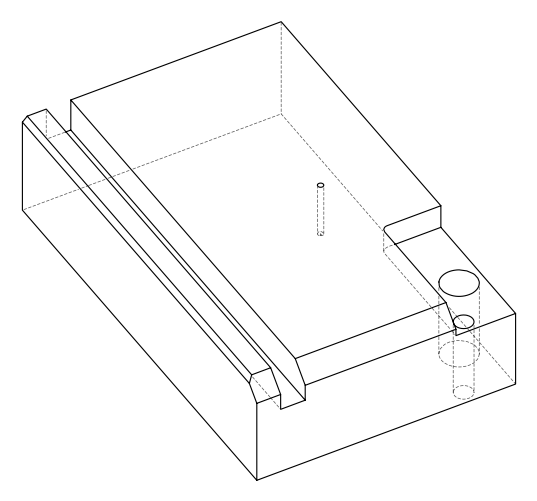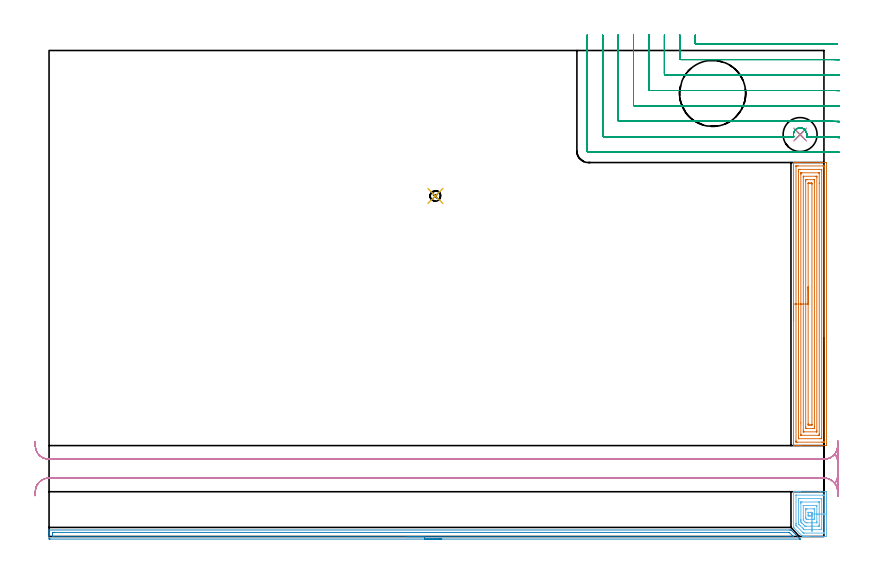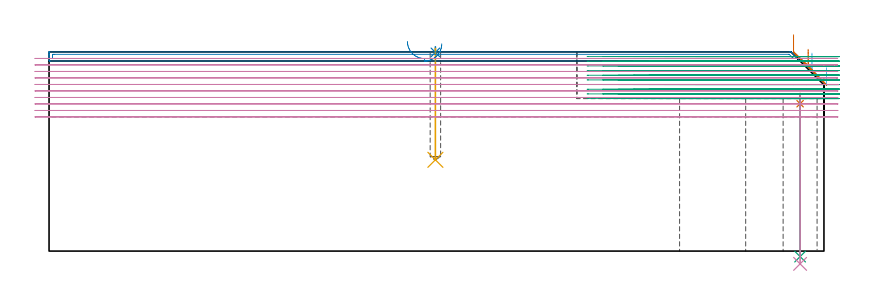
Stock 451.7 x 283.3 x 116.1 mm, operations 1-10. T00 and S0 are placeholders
(PLAN: 11 operations, 7 tool changes, 71.7 min)
(1 SPOT_DRILL | STEP1HOLE | NXT0321_9005460120000 | 0.05 min | 3247 mm3)
(2 SPOT_DRILL_1 | STEP1POCKET | NXT0321_9005460120000 | 0.03 min | 0 mm3)
(3 DRILL_THROUGH_HOLE_INTO_CENTER | STEP1HOLE | NXT0301_065 | 0.38 min | 5999 mm3)
(4 DRILL_TO_ENLARGE_THROUGH_HOLE | STEP1HOLE | UGT0301_264 | 0.4 min | 26442 mm3)
(5 DRILL_BLIND_HOLE_INTO_CENTER | STEP1POCKET | UGT0301_456 | 0.26 min | 1778 mm3)
(6 AREA_MILL | FG_CHAMFER_SURFACE | UGT0205_001 | 1.76 min | 6247 mm3)
(7 AREA_MILL_1 | FG_CHAMFER_SURFACE_1 | UGT0205_001 | 9.59 min | 33235 mm3)
(8 AREA_MILL_2 | FG_CHAMFER_SURFACE_2 | UGT0205_001 | 7.16 min | 6089 mm3)
(9 MILL_CORNER_NOTCH_RECTANGULAR | CORNER_NOTCH_RECTANGULAR | NXT0201_011 | Follow Part, ap 3, ae 75% | 26.77 min | 245786 mm3)
(10 MILL_RECTANGULAR_SLOT | SLOT_RECTANGULAR | NXT0201_012 | Follow Part, ap 4, ae 75% | 20.3 min | 457671 mm3)
(11 MILL_THROUGH_HOLE_FROM_SOLID_MATERIAL | STEP1HOLE_1 | UGT0201_018 | Circular | 4.97 min | 103474 mm3)
(TOOL NXT0321_9005460120000 | NC Spot Drill, 142deg, 12mm, Carbide, Uncoated | D12 PA142 FL30 Z2)
(TOOL NXT0301_065 | Carbide Drill 9.4mm [860.1-0940-075A1-MM 2214] | D9.4 PA140 FL98 Z2)
(TOOL UGT0301_264 | Twist Drill 19.8 mm | D19.8 PA118 FL140 Z2)
(TOOL UGT0301_456 | Carbide Drill 6.1 mm | D6.1 PA118 FL63 Z2)
(TOOL UGT0205_001 | Chamfer Mill 20 x 3 x 45 deg. | D20 FL50 Z2)
(TOOL NXT0201_011 | ENDMILL 12mm [2P460-1200-NA 1630] | D12 FL38 Z6)
(TOOL NXT0201_012 | ENDMILL 16mm [2P460-1600-NA 1630] | D16 FL38 Z6)
(TOOL UGT0201_018 | End mill 30 mm | D30 FL50 Z4)
(OP 1 SPOT_DRILL)
G17 G21 G94 G90
T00 M6
G54
G17 G0 G90 X437.8 Y234.3 S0 M3
G43 Z126.1 H0
G94 G81 G98 Z85.9 F250. R91.9
G80
M5
M2
(OP 2 SPOT_DRILL_1)
G17 G21 G94 G90
T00 M6
G54
G17 G0 G90 X225.2 Y198.5 S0 M3
G43 Z126.1 H0
G94 G81 G98 Z115.837 F250. R119.1
G80
M5
M2
(OP 3 DRILL_THROUGH_HOLE_INTO_CENTER)
G17 G21 G94 G90
T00 M6
G54
G17 G0 G90 X437.8 Y234.3 S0 M3
G43 Z126.1 H1
G94 G73 G98 Z-3.211 F250. Q9.211 R90.9
G80
M5
M2
(OP 4 DRILL_TO_ENLARGE_THROUGH_HOLE)
G17 G21 G94 G90
T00 M6
G54
G17 G0 G90 X437.8 Y234.3 S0 M3
G43 Z126.1 H0
G94 G73 G98 Z-7.449 F250. Q19.27 R90.9
G80
M5
M2
(OP 5 DRILL_BLIND_HOLE_INTO_CENTER)
G17 G21 G94 G90
T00 M6
G54
G17 G0 G90 X225.2 Y198.5 S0 M3
G43 Z126.1 H0
G94 G81 G98 Z53.2 F250. R118.1
G80
M5
M2
(OP 6 AREA_MILL)
G17 G21 G94 G90
T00 M6
G54
G17 G0 G90 X453.2 Y23.05 S1061 M3
G43 Z126.1 H0
Z106.9
G94 G1 Y23.012 Z106.028 F250.
Y22.898 Z105.163
Y22.709 Z104.312
Y22.447 Z103.48
Y22.113 Z102.674
Y21.71 Z101.9
Y21.242 Z101.164
Y20.71 Z100.472
Y20.121 Z99.829
Y19.478 Z99.24
Y18.786 Z98.708
Y18.05 Z98.24
Y17.276 Z97.837
Y16.47 Z97.503
Y15.638 Z97.241
Y14.786 Z97.052
Y13.922 Z96.938
Y13.05 Z96.9
X453.199 Y0.581 Z96.901
X453.196 Y0.188 Z96.902
X453.192 Y0.01 Z96.905
X452.81 Y0. Z97.287
X443.161 Z106.933
X442.551 Z107.547
X442.284 Z107.812
X441.674 Z108.423
X441.407 Z108.689
X440.875 Z109.225
X440.53 Z109.569
X439.634 Z110.466
X439.424 Y0.003 Z110.675
X439.296 Y0.01 Z110.802
X439.215 Y0.087 Z110.883
X439.016 Y0.284 Z111.084
X438.936 Y0.364 Z111.164
X438.776 Y0.522 Z111.321
X438.718 Y0.581 Z111.38
X434.265 Y5.034 Z115.833
X434.162 Y5.139 Z115.936
X434. Y5.305 Z116.085
Y5.924 Z116.1
Y25.965
X434.002 Y26.09 Z116.089
X434.117 Y26.098 Z115.976
X434.237 Y26.1 Z115.862
X434.923 Z115.176
X435.612 Z114.487
X436.145 Z113.951
X436.411 Z113.686
X437.022 Z113.075
X437.288 Z112.809
X437.899 Z112.195
X449.444 Z100.653
X451.932 Z98.164
X452.238 Z97.859
X452.81 Y26.095 Z97.287
X453.192 Y26.09 Z96.905
X453.196 Y25.912 Z96.902
X453.199 Y25.519 Z96.901
X453.2 Y13.05 Z96.9
X451.786 Z98.314
X451.785 Y2.084 Z98.315
X451.784 Y2.037 Z98.316
X451.782 Y2.016 Z98.318
X451.78 Y2.012 Z98.32
X451.767 Y2.009 Z98.333
X451.41 Y2.001 Z98.69
X440.174 Y2. Z109.926
X439.913 Y2.003 Z110.187
X439.784 Y2.007 Z110.316
X439.753 Y2.01 Z110.347
X439.724 Y2.034 Z110.376
X439.653 Y2.1 Z110.447
X439.388 Y2.362 Z110.712
X435.826 Y5.925 Z114.274
X435.548 Y6.209 Z114.552
X435.462 Y6.299 Z114.638
X435.421 Y6.356 Z114.679
X435.42 Y6.445 Z114.68
X435.417 Y6.815 Z114.683
X435.414 Y7.557 Z114.686
Y7.706
X435.415 Y24.016 Z114.685
X435.416 Y24.063 Z114.684
X435.418 Y24.084 Z114.682
X435.42 Y24.088 Z114.68
X435.433 Y24.091 Z114.667
X435.79 Y24.099 Z114.31
X451.055 Y24.1 Z99.045
X451.411 Y24.099 Z98.689
X451.768 Y24.091 Z98.332
X451.78 Y24.088 Z98.32
X451.782 Y24.084 Z98.318
X451.785 Y24.063 Z98.315
X451.786 Y24.016 Z98.314
Y23.924
Y13.05
X450.372 Z99.728
X450.371 Y4.838 Z99.729
X450.367 Y4.143 Z99.733
X450.365 Y4.047 Z99.735
X450.36 Y4.009 Z99.74
X450.315 Y4.004 Z99.785
X450.178 Y4.002 Z99.922
X449.442 Y4. Z100.658
X440.53 Z109.57
X440.389 Y4.002 Z109.711
X440.295 Y4.005 Z109.805
X440.221 Y4.01 Z109.879
X440.179 Y4.032 Z109.921
X440.06 Y4.143 Z110.04
X439.653 Y4.547 Z110.447
X439.165 Y5.034 Z110.935
X437.899 Y6.3 Z112.201
X437.385 Y6.815 Z112.715
X437.022 Y7.183 Z113.078
X436.853 Y7.359 Z113.247
X436.835 Y7.395 Z113.265
X436.832 Y7.445 Z113.268
X436.83 Y7.511 Z113.27
X436.829 Y7.706 Z113.271
Y7.902
Y21.262
X436.833 Y21.957 Z113.267
X436.835 Y22.053 Z113.265
X436.84 Y22.091 Z113.26
X436.885 Y22.096 Z113.215
X437.022 Y22.098 Z113.078
X437.758 Y22.1 Z112.342
X450.038 Z100.062
X450.178 Y22.098 Z99.922
X450.319 Y22.093 Z99.781
X450.356 Y22.09 Z99.744
X450.365 Y22.071 Z99.735
X450.368 Y22.022 Z99.732
X450.37 Y21.957 Z99.73
X450.371 Y21.761 Z99.729
X450.372 Y13.05 Z99.728
X448.957 Z101.143
Y7.164
Y6.815
X448.956 Y6.275 Z101.144
X448.953 Y6.093 Z101.147
X448.95 Y6.03 Z101.15
X448.946 Y6.009 Z101.154
X448.925 Y6.007 Z101.175
X448.825 Y6.004 Z101.275
X448.424 Y6. Z101.676
X448.35 Z101.75
X441.333 Z108.767
X440.932 Y6.006 Z109.168
X440.731 Y6.01 Z109.369
X440.631 Y6.03 Z109.469
X440.53 Y6.127 Z109.57
X439.834 Y6.815 Z110.266
X439.653 Y6.995 Z110.447
X438.943 Y7.706 Z111.157
X438.776 Y7.875 Z111.324
X438.421 Y8.24 Z111.679
X438.25 Y8.421 Z111.85
X438.248 Y8.597 Z111.852
X438.244 Y9.137 Z111.856
X438.243 Y9.487 Z111.857
Y9.836
Y19.285
X438.244 Y19.825 Z111.856
X438.247 Y20.007 Z111.853
X438.25 Y20.07 Z111.85
X438.254 Y20.091 Z111.846
X438.275 Y20.092 Z111.825
X438.375 Y20.096 Z111.725
X438.776 Y20.1 Z111.324
X438.85 Z111.25
X448.498 Z101.602
X448.83 Y20.096 Z101.27
X448.912 Y20.093 Z101.188
X448.948 Y20.09 Z101.152
X448.95 Y20.065 Z101.15
X448.953 Y19.99 Z101.147
X448.957 Y19.635 Z101.143
Y13.05
X447.543 Z102.557
Y8.6
Y8.153
X447.541 Y8.042 Z102.559
X447.539 Y8.016 Z102.561
X447.537 Y8.011 Z102.563
X447.524 Y8.007 Z102.576
X447.453 Y8.003 Z102.647
X447.257 Y8. Z102.843
X441.994 Y8.001 Z108.106
X441.407 Y8.006 Z108.693
X441.108 Y8.01 Z108.992
X440.53 Y8.569 Z109.57
X440.502 Y8.597 Z109.598
X439.659 Y9.481 Z110.441
X439.658 Y9.487 Z110.442
X439.657 Y10.374 Z110.443
Y17.947
X439.659 Y18.058 Z110.441
X439.661 Y18.084 Z110.439
X439.663 Y18.089 Z110.437
X439.676 Y18.093 Z110.424
X439.747 Y18.097 Z110.353
X439.943 Y18.1 Z110.157
X446.96 Z103.14
X447.4 Y18.096 Z102.7
X447.489 Y18.093 Z102.611
X447.527 Y18.09 Z102.573
X447.536 Y18.055 Z102.564
X447.538 Y17.947 Z102.562
X447.543 Y17.507 Z102.557
Y13.05
X446.129 Z103.971
X446.128 Y10.928 Z103.972
X446.126 Y10.378 Z103.974
X446.123 Y10.043 Z103.977
X446.114 Y10.01 Z103.986
X446.072 Y10.007 Z104.028
X445.979 Y10.003 Z104.121
X445.793 Y10.001 Z104.307
X445.288 Y10. Z104.812
X442.657 Z107.443
X442.284 Y10.001 Z107.816
X441.776 Y10.003 Z108.324
X441.594 Y10.01 Z108.506
X441.545 Y10.021 Z108.555
X441.486 Y10.074 Z108.614
X441.407 Y10.149 Z108.693
X441.183 Y10.378 Z108.917
X441.109 Y10.462 Z108.991
X441.078 Y10.51 Z109.022
X441.076 Y10.549 Z109.024
X441.073 Y10.717 Z109.027
X441.071 Y11.269 Z109.029
Y11.61
X441.072 Y15.172 Z109.028
X441.074 Y15.722 Z109.026
X441.077 Y16.057 Z109.023
X441.087 Y16.09 Z109.013
X441.128 Y16.093 Z108.972
X441.221 Y16.097 Z108.879
X441.407 Y16.099 Z108.693
X441.912 Y16.1 Z108.188
X445.917 Y16.099 Z104.183
X446.016 Y16.097 Z104.084
X446.082 Y16.094 Z104.018
X446.116 Y16.091 Z103.984
X446.122 Y16.062 Z103.978
X446.126 Y15.722 Z103.974
X446.128 Y15.382 Z103.972
X446.129 Y13.05 Z103.971
X444.715 Z105.385
X444.714 Y12.074 Z105.386
X444.711 Y12.032 Z105.389
X444.709 Y12.018 Z105.391
X444.666 Y12.01 Z105.434
X444.352 Y12.002 Z105.748
X444.195 Y12. Z105.905
X444.039 Z106.061
X443.161 Z106.939
X443.005 Y12.001 Z107.095
X442.691 Y12.005 Z107.409
X442.492 Y12.011 Z107.608
X442.489 Y12.062 Z107.611
X442.487 Y12.159 Z107.613
X442.485 Y12.846 Z107.615
Y13.737
X442.486 Y13.941 Z107.614
X442.489 Y14.038 Z107.611
X442.492 Y14.089 Z107.608
X442.691 Y14.095 Z107.409
X443.005 Y14.099 Z107.095
X443.161 Y14.1 Z106.939
X444.039 Z106.061
X444.195 Y14.099 Z105.905
X444.509 Y14.095 Z105.591
X444.708 Y14.089 Z105.392
X444.711 Y14.038 Z105.389
X444.713 Y13.941 Z105.387
X444.715 Y13.254 Z105.385
Y13.05
Y12.178 Z105.423
Y11.313 Z105.537
Y10.462 Z105.726
Y9.63 Z105.988
Y8.824 Z106.322
Y8.05 Z106.725
Y7.314 Z107.194
Y6.622 Z107.725
Y5.979 Z108.314
Y5.389 Z108.957
Y4.858 Z109.649
Y4.39 Z110.385
Y3.987 Z111.159
Y3.653 Z111.965
Y3.39 Z112.797
Y3.202 Z113.648
Y3.088 Z114.513
Y3.05 Z115.385
G0 Z126.1
M5
M2
(OP 7 AREA_MILL_1)
G17 G21 G94 G90
T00 M6
G54
G17 G0 G90 X434. Y125.5 S1061 M3
G43 Z126.1 H0
G94 G1 Y125.538 Z125.228 F250.
Y125.652 Z124.363
Y125.841 Z123.512
Y126.103 Z122.68
Y126.437 Z121.874
Y126.84 Z121.1
Y127.308 Z120.364
Y127.84 Z119.672
Y128.429 Z119.029
Y129.072 Z118.439
Y129.764 Z117.908
Y130.5 Z117.44
Y131.274 Z117.037
Y132.08 Z116.703
Y132.912 Z116.441
Y133.763 Z116.252
Y134.628 Z116.138
Y135.5 Z116.1
Y217.868
X434.002 Y217.99 Z116.089
X434.113 Y217.997 Z115.979
X434.232 Y218. Z115.867
X434.912 Z115.187
X435.623 Z114.476
X436.145 Z113.951
X436.405 Z113.691
X437.022 Z113.075
X437.283 Z112.815
X437.899 Z112.195
X450.101 Z99.996
X452.81 Z97.287
X453.122 Y217.996 Z96.975
X453.192 Y217.99 Z96.905
X453.199 Y217.918 Z96.899
X453.2 Y217.422 Z96.9
Y54.072
X453.199 Y53.578 Z96.901
X453.195 Y53.186 Z96.903
X453.192 Y53.01 Z96.905
X452.81 Y53. Z97.287
X438.468 Z111.627
X437.899 Z112.195
X437.282 Z112.815
X437.022 Z113.075
X436.405 Z113.691
X436.145 Z113.951
X435.623 Z114.476
X434.232 Z115.867
X434.115 Y53.001 Z115.977
X434.073 Y53.003 Z116.018
X434.003 Y53.01 Z116.088
X434. Y53.132 Z116.1
Y135.5
X435.414 Z114.686
X435.415 Y215.827 Z114.685
X435.416 Y215.919 Z114.684
X435.418 Y215.965 Z114.682
X435.42 Y215.981 Z114.68
X435.44 Y215.99 Z114.66
X435.794 Y215.998 Z114.306
X436.145 Y215.999 Z113.955
X436.669 Y216. Z113.431
X451.055 Y215.999 Z99.045
X451.583 Y215.996 Z98.517
X451.723 Y215.99 Z98.377
X451.779 Y215.967 Z98.321
X451.783 Y215.793 Z98.317
X451.784 Y215.641 Z98.316
X451.786 Y214.9 Z98.314
X451.785 Y55.173 Z98.315
X451.784 Y55.081 Z98.316
X451.781 Y55.035 Z98.319
X451.78 Y55.019 Z98.32
X451.76 Y55.01 Z98.34
X451.406 Y55.002 Z98.694
X451.055 Y55.001 Z99.045
X450.531 Y55. Z99.569
X436.145 Y55.001 Z113.955
X435.617 Y55.004 Z114.483
X435.478 Y55.01 Z114.622
X435.421 Y55.033 Z114.679
X435.417 Y55.207 Z114.683
X435.416 Y55.358 Z114.684
X435.414 Y56.1 Z114.686
Y135.5
X436.828 Z113.272
X436.829 Y213.166 Z113.271
X436.834 Y213.861 Z113.266
X436.835 Y213.957 Z113.265
X436.844 Y213.991 Z113.256
X436.889 Y213.996 Z113.212
X437.022 Y213.998 Z113.078
X437.762 Y214. Z112.338
X450.178 Y213.999 Z99.922
X450.315 Y213.995 Z99.785
X450.353 Y213.991 Z99.747
X450.365 Y213.987 Z99.735
X450.367 Y213.977 Z99.733
X450.37 Y213.926 Z99.73
X450.371 Y213.861 Z99.729
X450.372 Y213.664 Z99.728
X450.371 Y57.834 Z99.729
X450.366 Y57.139 Z99.734
X450.365 Y57.043 Z99.735
X450.356 Y57.009 Z99.744
X450.311 Y57.004 Z99.789
X450.178 Y57.002 Z99.922
X449.438 Y57. Z100.662
X437.022 Y57.001 Z113.078
X436.885 Y57.005 Z113.215
X436.847 Y57.009 Z113.253
X436.835 Y57.013 Z113.265
X436.833 Y57.023 Z113.267
X436.83 Y57.074 Z113.27
X436.829 Y57.139 Z113.271
Y57.336
X436.828 Y135.5 Z113.272
X438.243 Z111.857
Y211.189
X438.244 Y211.729 Z111.856
X438.247 Y211.911 Z111.853
X438.25 Y211.974 Z111.85
X438.256 Y211.991 Z111.844
X438.277 Y211.993 Z111.823
X438.377 Y211.996 Z111.723
X438.776 Y212. Z111.324
X438.854 Z111.246
X448.503 Z101.597
X448.829 Y211.996 Z101.271
X448.91 Y211.993 Z101.19
X448.946 Y211.99 Z101.154
X448.95 Y211.968 Z101.15
X448.953 Y211.892 Z101.147
X448.956 Y211.539 Z101.144
X448.957 Y205.945 Z101.143
Y59.811
X448.956 Y59.271 Z101.144
X448.953 Y59.089 Z101.147
X448.95 Y59.026 Z101.15
X448.944 Y59.009 Z101.156
X448.923 Y59.007 Z101.177
X448.823 Y59.004 Z101.277
X448.424 Y59. Z101.676
X448.345 Z101.755
X438.697 Z111.403
X438.372 Y59.004 Z111.728
X438.29 Y59.007 Z111.81
X438.255 Y59.01 Z111.845
X438.25 Y59.032 Z111.85
X438.248 Y59.107 Z111.852
X438.244 Y59.461 Z111.856
X438.243 Y66.211 Z111.857
Y135.5
X439.657 Z110.443
Y209.404
X439.66 Y209.851 Z110.44
X439.662 Y209.961 Z110.438
X439.663 Y209.982 Z110.437
X439.684 Y209.99 Z110.416
X439.753 Y209.994 Z110.347
X439.948 Y209.999 Z110.152
X446.964 Y210. Z103.136
X447.399 Y209.997 Z102.701
X447.486 Y209.994 Z102.614
X447.526 Y209.99 Z102.574
X447.537 Y209.982 Z102.563
X447.538 Y209.961 Z102.562
X447.541 Y209.852 Z102.559
X447.543 Y209.412 Z102.557
Y61.596
X447.54 Y61.148 Z102.56
X447.538 Y61.039 Z102.562
X447.537 Y61.018 Z102.563
X447.516 Y61.01 Z102.584
X447.447 Y61.006 Z102.653
X447.251 Y61.001 Z102.849
X440.236 Y61. Z109.864
X439.801 Y61.003 Z110.299
X439.714 Y61.006 Z110.386
X439.674 Y61.01 Z110.426
X439.663 Y61.018 Z110.437
X439.662 Y61.039 Z110.438
X439.659 Y61.148 Z110.441
X439.657 Y61.588 Z110.443
Y135.5
X441.071 Z109.029
Y207.078
X441.073 Y207.627 Z109.027
X441.076 Y207.964 Z109.024
X441.078 Y207.984 Z109.022
X441.088 Y207.99 Z109.012
X441.132 Y207.995 Z108.968
X441.224 Y207.998 Z108.876
X441.407 Y208. Z108.693
X441.917 Z108.183
X445.793 Z104.307
X445.915 Z104.185
X446.013 Y207.998 Z104.087
X446.078 Y207.995 Z104.022
X446.114 Y207.99 Z103.986
X446.122 Y207.984 Z103.978
X446.124 Y207.968 Z103.976
X446.127 Y207.627 Z103.973
X446.129 Y207.286 Z103.971
Y206.737
Y63.922
X446.127 Y63.373 Z103.973
X446.124 Y63.036 Z103.976
X446.122 Y63.016 Z103.978
X446.112 Y63.01 Z103.988
X446.068 Y63.005 Z104.032
X445.976 Y63.002 Z104.124
X445.793 Y63. Z104.307
X445.283 Z104.817
X441.407 Z108.693
X441.285 Z108.815
X441.187 Y63.002 Z108.913
X441.122 Y63.005 Z108.978
X441.086 Y63.01 Z109.014
X441.078 Y63.016 Z109.022
X441.076 Y63.032 Z109.024
X441.073 Y63.373 Z109.027
X441.071 Y63.714 Z109.029
Y64.263
Y135.5
X442.485 Z107.615
X442.486 Y205.846 Z107.614
X442.487 Y205.932 Z107.613
X442.489 Y205.974 Z107.611
X442.491 Y205.987 Z107.609
X442.557 Y205.991 Z107.543
X442.859 Y205.998 Z107.241
X443.01 Y206. Z107.09
X443.161 Z106.939
X444.039 Z106.061
X444.19 Y205.999 Z105.91
X444.492 Y205.995 Z105.608
X444.693 Y205.99 Z105.407
X444.709 Y205.981 Z105.391
X444.711 Y205.972 Z105.389
X444.713 Y205.944 Z105.387
X444.714 Y205.846 Z105.386
X444.715 Y205.16 Z105.385
X444.714 Y65.154 Z105.386
X444.713 Y65.068 Z105.387
X444.711 Y65.026 Z105.389
X444.709 Y65.013 Z105.391
X444.643 Y65.009 Z105.457
X444.341 Y65.002 Z105.759
X444.19 Y65. Z105.91
X444.039 Z106.061
X443.161 Z106.939
X443.01 Y65.001 Z107.09
X442.708 Y65.005 Z107.392
X442.507 Y65.01 Z107.593
X442.491 Y65.019 Z107.609
X442.489 Y65.028 Z107.611
X442.487 Y65.056 Z107.613
X442.486 Y65.154 Z107.614
X442.485 Y65.84 Z107.615
Y135.5
Y136.372 Z107.653
Y137.236 Z107.767
Y138.088 Z107.955
Y138.92 Z108.218
Y139.726 Z108.552
Y140.5 Z108.954
Y141.236 Z109.423
Y141.928 Z109.954
Y142.571 Z110.544
Y143.16 Z111.187
Y143.691 Z111.879
Y144.16 Z112.615
Y144.563 Z113.388
Y144.897 Z114.194
Y145.159 Z115.026
Y145.348 Z115.878
Y145.462 Z116.743
Y145.5 Z117.615
G0 Z126.1
M5
M2
(OP 8 AREA_MILL_2)
G17 G21 G94 G90
T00 M6
G54
G17 G0 G90 X228.9 Y-1.5 S1061 M3
G43 Z126.1 H0
Z120.8
G94 G1 X228.862 Z119.929 F250.
X228.748 Z119.064
X228.559 Z118.212
X228.297 Z117.38
X227.963 Z116.574
X227.56 Z115.8
X227.091 Z115.064
X226.56 Z114.372
X225.971 Z113.729
X225.328 Z113.14
X224.636 Z112.609
X223.9 Z112.14
X223.126 Z111.737
X222.32 Z111.403
X221.488 Z111.141
X220.636 Z110.952
X219.772 Z110.838
X218.9 Z110.8
X0.61
X0.162 Y-1.495 Z110.802
X0.01 Y-1.491 Z110.805
X0. Y-1.053 Z111.243
Y0.709 Z113.004
Y1.267 Z113.564
Y1.591 Z113.887
Y2.148 Z114.444
Y2.472 Z114.767
Y3.119 Z115.418
Y3.472 Z115.771
X0.004 Y3.798 Z116.088
X0.006 Y3.799 Z116.089
X0.164 Y3.8 Z116.1
X431.833
X432.502 Y3.795 Z116.094
X432.506 Y3.794
X437.354 Y-1.053 Z111.244
X437.792 Y-1.493 Z110.806
Y-1.497 Z110.803
X437.789 Y-1.499 Z110.801
X437.785 Y-1.5 Z110.8
X218.9
Y-0.086 Z112.214
X2.396 Y-0.085 Z112.215
X2.308 Y-0.084 Z112.216
X2.032 Y-0.079 Z112.221
X2.01 Y0.011 Z112.311
X2.003 Y0.216 Z112.516
X2.001 Y0.709 Z113.009
X2. Y1.1 Z113.4
X2.001 Y1.591 Z113.891
X2.002 Y1.979 Z114.279
X2.01 Y2.365 Z114.665
X2.396 Y2.382 Z114.682
X2.485 Y2.384 Z114.684
X3.289 Y2.386 Z114.686
X431.027 Y2.385 Z114.685
X431.429 Y2.381 Z114.681
X431.45 Y2.379 Z114.679
X431.485 Y2.353 Z114.653
X431.568 Y2.278 Z114.578
X431.687 Y2.162 Z114.462
X433.141 Y0.709 Z113.009
X433.618 Y0.229 Z112.529
X433.829 Y0.01 Z112.31
X433.892 Y-0.079 Z112.221
X433.618 Y-0.084 Z112.216
X433.531 Y-0.085 Z112.215
X218.9 Y-0.086 Z112.214
X218.028 Z112.252
X217.163 Z112.366
X216.312 Z112.555
X215.48 Z112.817
X214.674 Z113.151
X213.9 Z113.554
X213.164 Z114.023
X212.472 Z114.554
X211.829 Z115.143
X211.24 Z115.786
X210.708 Z116.479
X210.24 Z117.214
X209.837 Z117.988
X209.503 Z118.794
X209.241 Z119.626
X209.052 Z120.478
X208.938 Z121.343
X208.9 Z122.214
G0 Z126.1
M5
M2
(OP 9 MILL_CORNER_NOTCH_RECTANGULAR)
G17 G21 G94 G90
T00 M6
G54
G17 G0 G90 X376.7 Y292.3 S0 M3
G43 Z126.1 H1
Z113.38
G94 G1 Y289.3 F250.
Y287.594 F500.
G3 X377.294 Y287. R0.6
G1 X456.172
X456.424 Y286.999
X459.424 Y286.988 F250.
G0 Z126.1
X367.7 Y292.3
Z113.38
G1 Y289.3
Y278.595 F500.
G3 X368.295 Y278. R0.6
G1 X456.172
G2 X457.7 Y277.978 R54.
G1 X460.699 Y277.894 F250.
G0 Z126.1
X358.7 Y292.3
Z113.38
G1 Y289.3
Y269.595 F500.
G3 X359.295 Y269. R0.6
G1 X456.172
G2 X457.7 Y268.974 R45.
G1 X460.698 Y268.872 F250.
G0 Z126.1
X349.7 Y292.3
Z113.38
G1 Y289.3
Y260.595 F500.
G3 X350.295 Y260. R0.6
G1 X456.172
G2 X457.7 Y259.968 R36.
G1 X460.697 Y259.84 F250.
G0 Z126.1
X340.7 Y292.3
Z113.38
G1 Y289.3
Y251.595 F500.
G3 X341.295 Y251. R0.6
G1 X456.172
G2 X457.7 Y250.957 R27.
G1 X460.695 Y250.787 F250.
G0 Z126.1
X331.7 Y292.3
Z113.38
G1 Y289.3
Y242.596 F500.
G3 X332.296 Y242. R0.6
G1 X456.172
G2 X457.7 Y241.935 R18.
G1 X460.689 Y241.68 F250.
G0 Z126.1
X322.7 Y292.3
Z113.38
G1 Y289.3
Y233.596 F500.
G3 X323.296 Y233. R0.6
G1 X434.132
G2 X434.094 Y235.465 R3.941
X435.194 Y237.198 R3.969
X438.567 Y238.117 R3.921
G1 X438.693 Y238.09
G2 X441.391 Y235.801 R3.871
X441.467 Y233. R3.979
G1 X456.172
G2 X457.7 Y232.869 R9.
G1 X460.656 Y232.36 F250.
G0 Z126.1
X313.7 Y292.3
Z113.38
G1 Y289.3
Y224.596 F500.
G3 X314.296 Y224. R0.6
G1 X456.172
X459.172 F250.
G0 Z126.1
X376.7 Y292.3
Z110.66
G1 Y289.3
Y287.594 F500.
G3 X377.294 Y287. R0.6
G1 X456.172
X456.424 Y286.999
X459.424 Y286.988 F250.
G0 Z126.1
X367.7 Y292.3
Z110.66
G1 Y289.3
Y278.595 F500.
G3 X368.295 Y278. R0.6
G1 X456.172
G2 X457.7 Y277.978 R54.
G1 X460.699 Y277.894 F250.
G0 Z126.1
X358.7 Y292.3
Z110.66
G1 Y289.3
Y269.595 F500.
G3 X359.295 Y269. R0.6
G1 X456.172
G2 X457.7 Y268.974 R45.
G1 X460.698 Y268.872 F250.
G0 Z126.1
X349.7 Y292.3
Z110.66
G1 Y289.3
Y260.595 F500.
G3 X350.295 Y260. R0.6
G1 X456.172
G2 X457.7 Y259.968 R36.
G1 X460.697 Y259.84 F250.
G0 Z126.1
X340.7 Y292.3
Z110.66
G1 Y289.3
Y251.596 F500.
G3 X341.295 Y251. R0.6
G1 X456.172
G2 X457.7 Y250.957 R27.
G1 X460.695 Y250.787 F250.
G0 Z126.1
X331.7 Y292.3
Z110.66
G1 Y289.3
Y242.596 F500.
G3 X332.296 Y242. R0.6
G1 X456.172
G2 X457.7 Y241.935 R18.
G1 X460.689 Y241.68 F250.
G0 Z126.1
X322.7 Y292.3
Z110.66
G1 Y289.3
Y233.596 F500.
G3 X323.296 Y233. R0.6
G1 X434.132
G2 X434.094 Y235.465 R3.941
X435.194 Y237.198 R3.969
X438.693 Y238.09 R3.921
X441.391 Y235.801 R3.871
X441.467 Y233. R3.979
G1 X456.172
G2 X457.7 Y232.869 R9.
G1 X460.656 Y232.36 F250.
G0 Z126.1
X313.7 Y292.3
Z110.66
G1 Y289.3
Y224.596 F500.
G3 X314.296 Y224. R0.6
G1 X456.172
X459.172 F250.
G0 Z126.1
X376.7 Y292.3
Z107.94
G1 Y289.3
Y287.594 F500.
G3 X377.294 Y287. R0.6
G1 X456.172
X456.424 Y286.999
X459.424 Y286.988 F250.
G0 Z126.1
X367.7 Y292.3
Z107.94
G1 Y289.3
Y278.595 F500.
G3 X368.295 Y278. R0.6
G1 X456.172
G2 X457.7 Y277.978 R54.
G1 X460.699 Y277.894 F250.
G0 Z126.1
X358.7 Y292.3
Z107.94
G1 Y289.3
Y269.595 F500.
G3 X359.295 Y269. R0.6
G1 X456.172
G2 X457.7 Y268.974 R45.
G1 X460.698 Y268.872 F250.
G0 Z126.1
X349.7 Y292.3
Z107.94
G1 Y289.3
Y260.595 F500.
G3 X350.295 Y260. R0.6
G1 X456.172
G2 X457.7 Y259.968 R36.
G1 X460.697 Y259.84 F250.
G0 Z126.1
X340.7 Y292.3
Z107.94
G1 Y289.3
Y251.596 F500.
G3 X341.296 Y251. R0.6
G1 X456.172
G2 X457.7 Y250.957 R27.
G1 X460.695 Y250.787 F250.
G0 Z126.1
X331.7 Y292.3
Z107.94
G1 Y289.3
Y242.596 F500.
G3 X332.296 Y242. R0.6
G1 X456.172
G2 X457.7 Y241.935 R18.
G1 X460.689 Y241.68 F250.
G0 Z126.1
X322.7 Y292.3
Z107.94
G1 Y289.3
Y233.596 F500.
G3 X323.296 Y233. R0.6
G1 X434.128
G2 X434.051 Y233.233 R4.02
X435.194 Y237.198 R3.969
X438.693 Y238.09 R3.921
X441.391 Y235.801 R3.871
X441.467 Y233. R3.979
G1 X456.172
G2 X457.7 Y232.869 R9.
G1 X460.656 Y232.36 F250.
G0 Z126.1
X313.7 Y292.3
Z107.94
G1 Y289.3
Y224.596 F500.
G3 X314.296 Y224. R0.6
G1 X456.172
X459.172 F250.
G0 Z126.1
X376.7 Y292.3
Z105.22
G1 Y289.3
Y287.594 F500.
G3 X377.294 Y287. R0.6
G1 X456.423
X459.423 Y286.999 F250.
G0 Z126.1
X367.7 Y292.3
Z105.22
G1 Y289.3
Y278.595 F500.
G3 X368.295 Y278. R0.6
G1 X456.405
G2 X457.7 Y277.984 R54.
G1 X460.699 Y277.913 F250.
G0 Z126.1
X358.7 Y292.3
Z105.22
G1 Y289.3
Y269.595 F500.
G3 X359.295 Y269. R0.6
G1 X456.405
G2 X457.7 Y268.981 R45.
G1 X460.699 Y268.895 F250.
G0 Z126.1
X349.7 Y292.3
Z105.22
G1 Y289.3
Y260.595 F500.
G3 X350.295 Y260. R0.6
G1 X456.405
G2 X457.7 Y259.977 R36.
G1 X460.698 Y259.869 F250.
G0 Z126.1
X340.7 Y292.3
Z105.22
G1 Y289.3
Y251.596 F500.
G3 X341.295 Y251. R0.6
G1 X456.405
G2 X457.7 Y250.969 R27.
G1 X460.697 Y250.825 F250.
G0 Z126.1
X331.7 Y292.3
Z105.22
G1 Y289.3
Y242.596 F500.
G3 X332.296 Y242. R0.6
G1 X456.405
G2 X457.7 Y241.953 R18.
G1 X460.692 Y241.738 F250.
G0 Z126.1
X322.7 Y292.3
Z105.22
G1 Y289.3
Y233.596 F500.
G3 X323.296 Y233. R0.6
G1 X434.128
G2 X434.051 Y233.233 R4.004
X435.194 Y237.198 R3.969
X438.693 Y238.09 R3.921
X441.391 Y235.801 R3.871
X441.467 Y233. R3.979
G1 X456.405
G2 X457.7 Y232.906 R9.
G1 X460.669 Y232.475 F250.
G0 Z126.1
X313.7 Y292.3
Z105.22
G1 Y289.3
Y224.596 F500.
G3 X314.296 Y224. R0.6
G1 X456.405
X459.405 F250.
G0 Z126.1
X376.7 Y292.3
Z102.5
G1 Y289.3
Y287.594 F500.
G3 X377.294 Y287. R0.6
G1 X456.423
X459.423 F250.
G0 Z126.1
X367.7 Y292.3
Z102.5
G1 Y289.3
Y278.595 F500.
G3 X368.295 Y278. R0.6
G1 X457.621
X457.7
X460.7 Y277.996 F250.
G0 Z126.1
X358.7 Y292.3
Z102.5
G1 Y289.3
Y269.595 F500.
G3 X359.295 Y269. R0.6
G1 X457.621
X457.7
X460.7 Y268.995 F250.
G0 Z126.1
X349.7 Y292.3
Z102.5
G1 Y289.3
Y260.595 F500.
G3 X350.295 Y260. R0.6
G1 X457.621
X457.7
X460.7 Y259.993 F250.
G0 Z126.1
X340.7 Y292.3
Z102.5
G1 Y289.3
Y251.596 F500.
G3 X341.296 Y251. R0.6
G1 X457.621
X457.7
X460.7 Y250.991 F250.
G0 Z126.1
X331.7 Y292.3
Z102.5
G1 Y289.3
Y242.596 F500.
G3 X332.296 Y242. R0.6
G1 X457.621
X457.7
X460.7 Y241.987 F250.
G0 Z126.1
X322.7 Y292.3
Z102.5
G1 Y289.3
Y233.596 F500.
G3 X323.296 Y233. R0.6
G1 X434.128
G2 X434.051 Y233.233 R4.004
X435.194 Y237.198 R3.969
X438.693 Y238.09 R3.921
X440.111 Y237.436 R3.871
X441.395 Y235.792 R3.871
X441.467 Y233. R3.979
G1 X457.621
X457.7
X460.7 Y232.973 F250.
G0 Z126.1
X313.7 Y292.3
Z102.5
G1 Y289.3
Y224.596 F500.
G3 X314.296 Y224. R0.6
G1 X457.621
X460.621 F250.
G0 Z126.1
X376.7 Y292.3
Z99.78
G1 Y289.3
Y287.594 F500.
G3 X377.294 Y287. R0.6
G1 X456.423
X459.423 F250.
G0 Z126.1
X367.7 Y292.3
Z99.78
G1 Y289.3
Y278.595 F500.
G3 X368.295 Y278. R0.6
G1 X457.7
X460.7 F250.
G0 Z126.1
X358.7 Y292.3
Z99.78
G1 Y289.3
Y269.595 F500.
G3 X359.295 Y269. R0.6
G1 X457.7
X460.7 F250.
G0 Z126.1
X349.7 Y292.3
Z99.78
G1 Y289.3
Y260.595 F500.
G3 X350.295 Y260. R0.6
G1 X457.7
X460.7 F250.
G0 Z126.1
X340.7 Y292.3
Z99.78
G1 Y289.3
Y251.595 F500.
G3 X341.295 Y251. R0.6
G1 X457.7
X460.7 F250.
G0 Z126.1
X331.7 Y292.3
Z99.78
G1 Y289.3
Y242.596 F500.
G3 X332.296 Y242. R0.6
G1 X457.7
X460.7 F250.
G0 Z126.1
X322.7 Y292.3
Z99.78
G1 Y289.3
Y233.596 F500.
G3 X323.296 Y233. R0.6
G1 X434.128
G2 X434.051 Y233.233 R4.007
X435.194 Y237.198 R3.969
X438.693 Y238.09 R3.921
X440.111 Y237.436 R3.871
X441.391 Y235.803 R3.871
X441.47 Y233. R3.884
G1 X457.7
X460.7 F250.
G0 Z126.1
X313.7 Y292.3
Z99.78
G1 Y289.3
Y224.596 F500.
G3 X314.296 Y224. R0.6
G1 X457.7
X460.7 F250.
G0 Z126.1
X376.7 Y292.3
Z97.06
G1 Y289.3
Y287.594 F500.
G3 X377.294 Y287. R0.6
G1 X456.423
X459.423 F250.
G0 Z126.1
X367.7 Y292.3
Z97.06
G1 Y289.3
Y278.595 F500.
G3 X368.295 Y278. R0.6
G1 X457.7
X460.7 F250.
G0 Z126.1
X358.7 Y292.3
Z97.06
G1 Y289.3
Y269.595 F500.
G3 X359.295 Y269. R0.6
G1 X457.7
X460.7 F250.
G0 Z126.1
X349.7 Y292.3
Z97.06
G1 Y289.3
Y260.595 F500.
G3 X350.295 Y260. R0.6
G1 X457.7
X460.7 F250.
G0 Z126.1
X340.7 Y292.3
Z97.06
G1 Y289.3
Y251.595 F500.
G3 X341.295 Y251. R0.6
G1 X457.7
X460.7 F250.
G0 Z126.1
X331.7 Y292.3
Z97.06
G1 Y289.3
Y242.596 F500.
G3 X332.296 Y242. R0.6
G1 X457.7
X460.7 F250.
G0 Z126.1
X322.7 Y292.3
Z97.06
G1 Y289.3
Y233.596 F500.
G3 X323.296 Y233. R0.6
G1 X434.128
G2 X434.051 Y233.233 R4.007
X435.194 Y237.198 R3.969
X438.693 Y238.09 R3.921
X441.391 Y235.801 R3.871
X441.47 Y233. R3.884
G1 X457.7
X460.7 F250.
G0 Z126.1
X313.7 Y292.3
Z97.06
G1 Y289.3
Y224.596 F500.
G3 X314.296 Y224. R0.6
G1 X457.7
X460.7 F250.
G0 Z126.1
X376.7 Y292.3
Z94.34
G1 Y289.3
Y287.594 F500.
G3 X377.294 Y287. R0.6
G1 X456.423
X459.423 F250.
G0 Z126.1
X367.7 Y292.3
Z94.34
G1 Y289.3
Y278.595 F500.
G3 X368.295 Y278. R0.6
G1 X457.7
X460.7 F250.
G0 Z126.1
X358.7 Y292.3
Z94.34
G1 Y289.3
Y269.595 F500.
G3 X359.295 Y269. R0.6
G1 X457.7
X460.7 F250.
G0 Z126.1
X349.7 Y292.3
Z94.34
G1 Y289.3
Y260.595 F500.
G3 X350.295 Y260. R0.6
G1 X457.7
X460.7 F250.
G0 Z126.1
X340.7 Y292.3
Z94.34
G1 Y289.3
Y251.595 F500.
G3 X341.295 Y251. R0.6
G1 X457.7
X460.7 F250.
G0 Z126.1
X331.7 Y292.3
Z94.34
G1 Y289.3
Y242.596 F500.
G3 X332.296 Y242. R0.6
G1 X457.7
X460.7 F250.
G0 Z126.1
X322.7 Y292.3
Z94.34
G1 Y289.3
Y233.596 F500.
G3 X323.296 Y233. R0.6
G1 X434.128
G2 X434.051 Y233.233 R4.004
X435.194 Y237.198 R3.969
X438.693 Y238.09 R3.921
X441.391 Y235.801 R3.871
X441.47 Y233. R3.884
G1 X457.7
X460.7 F250.
G0 Z126.1
X313.7 Y292.3
Z94.34
G1 Y289.3
Y224.596 F500.
G3 X314.296 Y224. R0.6
G1 X457.7
X460.7 F250.
G0 Z126.1
X376.7 Y292.3
Z91.62
G1 Y289.3
Y287.594 F500.
G3 X377.294 Y287. R0.6
G1 X456.423
X459.423 F250.
G0 Z126.1
X367.7 Y292.3
Z91.62
G1 Y289.3
Y278.595 F500.
G3 X368.295 Y278. R0.6
G1 X457.7
X460.7 F250.
G0 Z126.1
X358.7 Y292.3
Z91.62
G1 Y289.3
Y269.595 F500.
G3 X359.295 Y269. R0.6
G1 X457.7
X460.7 F250.
G0 Z126.1
X349.7 Y292.3
Z91.62
G1 Y289.3
Y260.595 F500.
G3 X350.295 Y260. R0.6
G1 X457.7
X460.7 F250.
G0 Z126.1
X340.7 Y292.3
Z91.62
G1 Y289.3
Y251.595 F500.
G3 X341.295 Y251. R0.6
G1 X457.7
X460.7 F250.
G0 Z126.1
X331.7 Y292.3
Z91.62
G1 Y289.3
Y242.596 F500.
G3 X332.296 Y242. R0.6
G1 X457.7
X460.7 F250.
G0 Z126.1
X322.7 Y292.3
Z91.62
G1 Y289.3
Y233.596 F500.
G3 X323.296 Y233. R0.6
G1 X434.128
G2 X434.051 Y233.233 R4.004
X435.194 Y237.198 R3.969
X438.693 Y238.09 R3.921
X441.391 Y235.801 R3.871
X441.47 Y233. R3.884
G1 X457.7
X460.7 F250.
G0 Z126.1
X313.7 Y292.3
Z91.62
G1 Y289.3
Y224.596 F500.
G3 X314.296 Y224. R0.6
G1 X457.7
X460.7 F250.
G0 Z126.1
X376.7 Y292.3
Z88.9
G1 Y289.3
Y287.594 F500.
G3 X377.294 Y287. R0.6
G1 X456.423
X459.423 F250.
G0 Z126.1
X367.7 Y292.3
Z88.9
G1 Y289.3
Y278.595 F500.
G3 X368.295 Y278. R0.6
G1 X457.7
X460.7 F250.
G0 Z126.1
X358.7 Y292.3
Z88.9
G1 Y289.3
Y269.595 F500.
G3 X359.295 Y269. R0.6
G1 X457.7
X460.7 F250.
G0 Z126.1
X349.7 Y292.3
Z88.9
G1 Y289.3
Y260.595 F500.
G3 X350.295 Y260. R0.6
G1 X457.7
X460.7 F250.
G0 Z126.1
X340.7 Y292.3
Z88.9
G1 Y289.3
Y251.595 F500.
G3 X341.295 Y251. R0.6
G1 X457.7
X460.7 F250.
G0 Z126.1
X331.7 Y292.3
Z88.9
G1 Y289.3
Y242.596 F500.
G3 X332.296 Y242. R0.6
G1 X457.7
X460.7 F250.
G0 Z126.1
X322.7 Y292.3
Z88.9
G1 Y289.3
Y233.596 F500.
G3 X323.296 Y233. R0.6
G1 X434.128
G2 X434.051 Y233.233 R4.004
X435.194 Y237.198 R3.969
X438.693 Y238.09 R3.921
X441.391 Y235.801 R3.871
X441.469 Y233. R3.886
G1 X457.7
X460.7 F250.
G0 Z126.1
X313.7 Y292.3
Z88.9
G1 Y289.3
Y224.596 F500.
G3 X314.296 Y224. R0.6
G1 X457.7
X460.7 F250.
G0 Z126.1
M5
M2
(OP 10 MILL_RECTANGULAR_SLOT)
G17 G21 G94 G90
T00 M6
G54
G17 G0 G90 X-8.23 Y23.803 S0 M3
G43 Z126.1 H1
Z112.31
G94 G1 X-7.97 Y26.792 F250.
G2 X0. Y34.1 R8. F500.
G1 X451.7
G2 X457.945 Y31.1 R8.
G3 X459.7 Y36.086 R8.
G1 Y43.014
G3 X457.945 Y48. R8.
G2 X451.7 Y45. R8.
G1 X0.
G2 X-7.97 Y52.308 R8.
G1 X-8.23 Y55.297 F250.
G0 Y23.803 Z108.52
G1 X-7.97 Y26.792
G2 X0. Y34.1 R8. F500.
G1 X451.7
G2 X457.945 Y31.1 R8.
G3 X459.7 Y36.086 R8.
G1 Y43.014
G3 X457.945 Y48. R8.
G2 X451.7 Y45. R8.
G1 X0.
G2 X-7.97 Y52.308 R8.
G1 X-8.23 Y55.297 F250.
G0 Y23.803 Z104.73
G1 X-7.97 Y26.792
G2 X0. Y34.1 R8. F500.
G1 X451.7
G2 X458.236 Y30.713 R8.
G3 X459.7 Y35.312 R8.
G1 Y43.793
G3 X458.238 Y48.389 R8.
G2 X451.7 Y45. R8.
G1 X0.
G2 X-7.97 Y52.308 R8.
G1 X-8.23 Y55.297 F250.
G0 Y23.803 Z100.94
G1 X-7.97 Y26.792
G2 X0. Y34.1 R8. F500.
G1 X451.7
G2 X459.219 Y28.833 R8.
G1 X459.247 Y28.823
G3 X459.7 Y31.462 R8.
G1 Y47.693
G3 X459.257 Y50.304 R8.
G1 X459.229 Y50.294
G2 X451.7 Y45. R8.
G1 X0.
G2 X-7.97 Y52.308 R8.
G1 X-8.23 Y55.297 F250.
G0 Y23.803 Z97.15
G1 X-7.97 Y26.792
G2 X0. Y34.1 R8. F500.
G1 X451.7
G2 X459.667 Y26.827 R8.
G1 X459.939 Y23.839 F250.
X459.941 Y55.254
X459.666 Y52.266
G2 X451.7 Y45. R8. F500.
G1 X0.
G2 X-7.97 Y52.308 R8.
G1 X-8.23 Y55.297 F250.
G0 Y23.803 Z93.36
G1 X-7.97 Y26.792
G2 X0. Y34.1 R8. F500.
G1 X451.7
G2 X459.69 Y26.5 R8.
G1 X459.84 Y23.504 F250.
Y55.596
X459.69 Y52.6
G2 X451.7 Y45. R8. F500.
G1 X0.
G2 X-7.97 Y52.308 R8.
G1 X-8.23 Y55.297 F250.
G0 Y23.803 Z89.57
G1 X-7.97 Y26.792
G2 X0. Y34.1 R8. F500.
G1 X451.7
G2 X459.69 Y26.5 R8.
G1 X459.84 Y23.504 F250.
Y55.596
X459.69 Y52.6
G2 X451.7 Y45. R8. F500.
G1 X0.
G2 X-7.97 Y52.308 R8.
G1 X-8.23 Y55.297 F250.
G0 Y23.803 Z85.78
G1 X-7.97 Y26.792
G2 X0. Y34.1 R8. F500.
G1 X451.7
G2 X459.69 Y26.5 R8.
G1 X459.84 Y23.504 F250.
Y55.596
X459.69 Y52.6
G2 X451.7 Y45. R8. F500.
G1 X0.
G2 X-7.97 Y52.308 R8.
G1 X-8.23 Y55.297 F250.
G0 Y23.803 Z81.99
G1 X-7.97 Y26.792
G2 X0. Y34.1 R8. F500.
G1 X451.7
G2 X459.69 Y26.5 R8.
G1 X459.84 Y23.504 F250.
Y55.596
X459.69 Y52.6
G2 X451.7 Y45. R8. F500.
G1 X0.
G2 X-7.97 Y52.308 R8.
G1 X-8.23 Y55.297 F250.
G0 Y23.803 Z78.2
G1 X-7.97 Y26.792
G2 X0. Y34.1 R8. F500.
G1 X451.7
G2 X459.69 Y26.5 R8.
G1 X459.84 Y23.504 F250.
Y55.596
X459.69 Y52.6
G2 X451.7 Y45. R8. F500.
G1 X0.
G2 X-7.97 Y52.308 R8.
G1 X-8.23 Y55.297 F250.
G0 Z126.1
M5
M2
